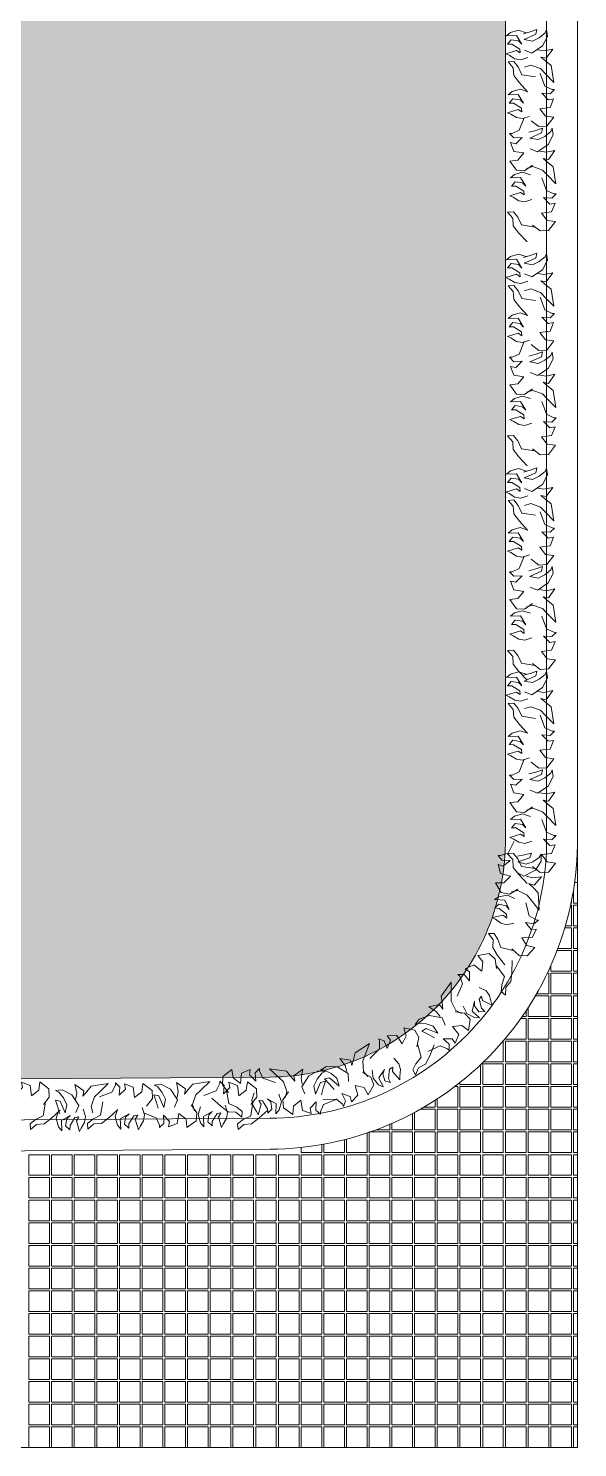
# Model space of a CAD drawing. Header units: millimetres. Extents: x -225363 to 347188, y -782467 to 813415.
# Drawn here: x 39327 to 41989, y 5775 to 12655 of the extents above; entities that cross this region are included whole.
import ezdxf

# ---------------------------------------------------------------- set-up
doc = ezdxf.new("R2010")
doc.units = ezdxf.units.MM
doc.layers.add('Xref SCN', color=8, linetype='Continuous', lineweight=0)

# ---------------------------------------------------------------- blocks, each defined once
blk = doc.blocks.new('tre')
at = {"layer": 'Xref SCN', "ltscale": 100}
for points in [[(220, 3680), (-60, 3640), (-140, 3480), (-230, 3370), (-350, 3380), (-240, 3500), (-230, 3660), (-110, 3810), (60, 3990)], [(350, 2660), (450, 2920), (600, 2990), (650, 2990), (560, 3080), (390, 3070), (520, 3200), (630, 3180), (560, 3360), (350, 3390), (470, 3540), (640, 3560), (500, 3750), (330, 3760), (170, 3640)], [(150, 3110), (0, 3160), (-120, 3140), (-240, 3070), (-310, 3040), (-90, 2970), (-10, 3020), (-20, 2940), (-190, 2840), (-280, 2840), (-200, 2750), (-50, 2770), (20, 2840), (-90, 2660), (-300, 2670), (-220, 2600), (-50, 2550), (110, 2600)], [(300, 2110), (430, 2130), (610, 2090), (480, 2280), (370, 2260), (470, 2340), (580, 2430), (640, 2780), (460, 2600), (360, 2500), (160, 2430), (30, 2470)], [(-30, 1420), (-130, 1680), (-280, 1750), (-330, 1750), (-240, 1840), (-70, 1830), (-200, 1960), (-310, 1940), (-240, 2120), (-30, 2150), (-150, 2300), (-320, 2320), (-180, 2510), (-10, 2520), (150, 2400)], [(70, 1720), (210, 1680), (350, 1630), (330, 1730), (90, 1840), (260, 1870), (400, 1800), (520, 1700), (550, 1630), (570, 1770), (470, 1970), (250, 2120), (100, 2060)], [(290, 500), (390, 760), (540, 830), (590, 830), (500, 920), (330, 910), (460, 1040), (570, 1020), (500, 1200), (290, 1230), (410, 1380), (580, 1400), (440, 1590), (270, 1600), (110, 1480)], [(80, 1390), (-70, 1440), (-190, 1420), (-310, 1350), (-380, 1320), (-160, 1250), (-80, 1300), (-90, 1220), (-260, 1120), (-350, 1120), (-270, 1030), (-120, 1050), (-50, 1120), (-160, 940), (-370, 950), (-290, 880), (-120, 830), (40, 880)], [(190, 570), (-90, 530), (-170, 370), (-260, 260), (-380, 270), (-270, 390), (-260, 550), (-140, 700), (30, 880)], [(230, 10), (360, 30), (540, -10), (410, 180), (300, 160), (400, 240), (510, 330), (570, 680), (390, 500), (290, 400), (90, 330), (-40, 370)], [(30, 170), (-120, 220), (-240, 200), (-360, 130), (-430, 100), (-210, 30), (-130, 80), (-140, 0), (-310, -100), (-400, -100), (-320, -190), (-170, -170), (-100, -100), (-210, -280), (-420, -270), (-340, -340), (-170, -390), (-10, -340)], [(-70, -320), (70, -360), (210, -410), (190, -310), (-50, -200), (120, -170), (260, -240), (380, -340), (410, -410), (430, -270), (330, -70), (110, 80), (-40, 20)]]:
    blk.add_lwpolyline(points, dxfattribs=at)
blk = doc.blocks.new('A$Cf999fc33')
at = {"layer": 'Xref SCN', "ltscale": 100}
for points in [[(73.8, 192), (72.9, 226.1), (69.8, 260.7), (91.3, 250.4), (102.2, 189.5), (118.9, 226.3), (111.2, 262.2), (95.5, 295.2), (81.4, 306.1), (114.3, 302.5), (153.8, 268.1), (175, 209.5), (152.7, 179)], [(175.7, 221.4), (187.8, 249.7), (189.2, 292.9), (224.7, 252.3), (213.8, 228.5), (237.7, 246.5), (264.5, 266.2), (347.4, 259.4), (296.1, 229.1), (267.6, 212.3), (240.1, 171), (241.5, 139.2)], [(303.3, 200.7), (368.1, 208.2), (392.7, 238.1), (395.6, 249.5), (410.7, 223.8), (398.6, 185.8), (435.6, 207.7), (437.5, 233.8), (474.2, 207.5), (468.8, 158.1), (509.8, 176.6), (524.2, 214), (559.1, 171.1), (551.5, 132), (515, 102.7)], [(0, 186.8), (53.1, 149), (60.2, 110.9), (57.3, 99.6), (83, 114.7), (90.6, 153.9), (112.5, 116.8), (101.6, 93), (146.5, 98.4), (165.5, 144.3), (192.5, 108.3), (187.1, 68.6), (238.4, 89.3), (250.5, 127.2), (232.7, 170.5)], [(393.6, 129.1), (396.2, 92.2), (384.7, 66.1), (361.8, 43), (350.9, 28.9), (347.9, 82.9), (363.9, 98.1), (345.2, 100.5), (312.6, 67.8), (307.4, 47.4), (291.6, 70.7), (304.9, 103.6), (324.8, 115.4), (277.6, 100.9), (267.6, 52.7), (256.4, 75), (255, 116.4), (275.7, 149.8)], [(526.9, 111.7), (501.6, 50.6), (460.6, 41.8), (430.4, 27.8), (425.7, 0), (459.3, 17.9), (496.2, 10.9), (537.2, 29.3), (587.9, 57.4)]]:
    blk.add_lwpolyline(points, dxfattribs=at)
blk = doc.blocks.new('A$C997e597b')
at = {"layer": 'Xref SCN', "ltscale": 3}
for points in [[(38300.7, 2640), (38280.7, 2640), (38280.7, 2702)], [(38286.5, 2740), (38300.7, 2740)], [(38267, 2630), (38270.7, 2630), (38270.7, 2530), (38241.8, 2530)], [(38270.7, 2647.6), (38270.7, 2640), (38269.1, 2640)], [(38300.7, 2530), (38280.7, 2530), (38280.7, 2630), (38300.7, 2630)], [(38238.9, 2520), (38270.7, 2520), (38270.7, 2420), (38205.4, 2420)], [(38300.7, 2420), (38280.7, 2420), (38280.7, 2520), (38300.7, 2520)], [(38201.6, 2410), (38270.7, 2410), (38270.7, 2310), (38170.7, 2310), (38170.7, 2335.4)], [(38300.7, 2310), (38280.7, 2310), (38280.7, 2410), (38300.7, 2410)], [(38154.4, 2300), (38160.7, 2300), (38160.7, 2200), (38101.9, 2200)], [(38160.7, 2313.4), (38160.7, 2310), (38159.1, 2310)], [(38300.7, 2200), (38280.7, 2200), (38280.7, 2300), (38300.7, 2300)], [(38096.2, 2190), (38160.7, 2190), (38160.7, 2090), (38060.7, 2090), (38060.7, 2132.3)], [(38300.7, 2090), (38280.7, 2090), (38280.7, 2190), (38300.7, 2190)], [(38025.3, 2080), (38050.7, 2080), (38050.7, 1980), (37950.7, 1980), (37950.7, 1983.1)], [(38050.7, 2117), (38050.7, 2090), (38032.3, 2090)], [(38300.7, 1980), (38280.7, 1980), (38280.7, 2080), (38300.7, 2080)], [(37939.6, 1970), (37940.7, 1970), (37940.7, 1870), (37845.6, 1870)], [(38300.7, 1870), (38280.7, 1870), (38280.7, 1970), (38300.7, 1970)], [(38300.7, 1760), (38280.7, 1760), (38280.7, 1860), (38300.7, 1860)], [(37830.7, 1855.8), (37830.7, 1760), (37730.7, 1760), (37730.7, 1769.3)], [(37705.7, 1750), (37720.7, 1750), (37720.7, 1650), (37620.7, 1650), (37620.7, 1690.2)], [(37720.7, 1761.5), (37720.7, 1760), (37718.8, 1760)], [(38300.7, 1650), (38280.7, 1650), (38280.7, 1750), (38300.7, 1750)], [(37610.7, 1683.7), (37610.7, 1650), (37555.6, 1650)], [(37500.7, 1619.6), (37500.7, 1540), (37400.7, 1540), (37400.7, 1571.5)], [(37538.1, 1640), (37610.7, 1640), (37610.7, 1540), (37510.7, 1540), (37510.7, 1624.9)], [(38300.7, 1540), (38280.7, 1540), (38280.7, 1640), (38300.7, 1640)], [(37280.7, 1525.1), (37280.7, 1430), (37180.7, 1430), (37180.7, 1495.2)], [(37390.7, 1567.1), (37390.7, 1540), (37322.8, 1540)], [(38300.7, 1430), (38280.7, 1430), (38280.7, 1530), (38300.7, 1530)], [(37060.7, 1468.9), (37060.7, 1430), (36960.7, 1430), (36960.7, 1454.8)], [(37170.7, 1492.6), (37170.7, 1430), (37070.7, 1430), (37070.7, 1470.7)], [(38300.7, 1320), (38280.7, 1320), (38280.7, 1420), (38300.7, 1420)], [(38300.7, 1210), (38280.7, 1210), (38280.7, 1310), (38300.7, 1310)], [(38300.7, 1100), (38280.7, 1100), (38280.7, 1200), (38300.7, 1200)], [(38300.7, 990), (38280.7, 990), (38280.7, 1090), (38300.7, 1090)], [(38300.7, 880), (38280.7, 880), (38280.7, 980), (38300.7, 980)], [(38300.7, 770), (38280.7, 770), (38280.7, 870), (38300.7, 870)], [(38300.7, 660), (38280.7, 660), (38280.7, 760), (38300.7, 760)], [(38300.7, 550), (38280.7, 550), (38280.7, 650), (38300.7, 650)], [(38300.7, 440), (38280.7, 440), (38280.7, 540), (38300.7, 540)], [(38300.7, 330), (38280.7, 330), (38280.7, 430), (38300.7, 430)], [(38300.7, 220), (38280.7, 220), (38280.7, 320), (38300.7, 320)], [(38300.7, 110), (38280.7, 110), (38280.7, 210), (38300.7, 210)], [(38300.7, 0), (38280.7, 0), (38280.7, 100), (38300.7, 100)]]:
    blk.add_lwpolyline(points, dxfattribs=at)
for points in [[(38170.7, 2300), (38270.7, 2300), (38270.7, 2200), (38170.7, 2200)], [(38170.7, 2190), (38270.7, 2190), (38270.7, 2090), (38170.7, 2090)], [(38060.7, 2080), (38160.7, 2080), (38160.7, 1980), (38060.7, 1980)], [(38170.7, 2080), (38270.7, 2080), (38270.7, 1980), (38170.7, 1980)], [(37950.7, 1970), (38050.7, 1970), (38050.7, 1870), (37950.7, 1870)], [(38060.7, 1970), (38160.7, 1970), (38160.7, 1870), (38060.7, 1870)], [(38170.7, 1970), (38270.7, 1970), (38270.7, 1870), (38170.7, 1870)], [(37840.7, 1860), (37940.7, 1860), (37940.7, 1760), (37840.7, 1760)], [(37950.7, 1860), (38050.7, 1860), (38050.7, 1760), (37950.7, 1760)], [(38060.7, 1860), (38160.7, 1860), (38160.7, 1760), (38060.7, 1760)], [(38170.7, 1860), (38270.7, 1860), (38270.7, 1760), (38170.7, 1760)], [(37730.7, 1750), (37830.7, 1750), (37830.7, 1650), (37730.7, 1650)], [(37840.7, 1750), (37940.7, 1750), (37940.7, 1650), (37840.7, 1650)], [(37950.7, 1750), (38050.7, 1750), (38050.7, 1650), (37950.7, 1650)], [(38060.7, 1750), (38160.7, 1750), (38160.7, 1650), (38060.7, 1650)], [(38170.7, 1750), (38270.7, 1750), (38270.7, 1650), (38170.7, 1650)], [(37620.7, 1640), (37720.7, 1640), (37720.7, 1540), (37620.7, 1540)], [(37730.7, 1640), (37830.7, 1640), (37830.7, 1540), (37730.7, 1540)], [(37840.7, 1640), (37940.7, 1640), (37940.7, 1540), (37840.7, 1540)], [(37950.7, 1640), (38050.7, 1640), (38050.7, 1540), (37950.7, 1540)], [(38060.7, 1640), (38160.7, 1640), (38160.7, 1540), (38060.7, 1540)], [(38170.7, 1640), (38270.7, 1640), (38270.7, 1540), (38170.7, 1540)], [(37290.7, 1530), (37390.7, 1530), (37390.7, 1430), (37290.7, 1430)], [(37400.7, 1530), (37500.7, 1530), (37500.7, 1430), (37400.7, 1430)], [(37510.7, 1530), (37610.7, 1530), (37610.7, 1430), (37510.7, 1430)], [(37620.7, 1530), (37720.7, 1530), (37720.7, 1430), (37620.7, 1430)], [(37730.7, 1530), (37830.7, 1530), (37830.7, 1430), (37730.7, 1430)], [(37840.7, 1530), (37940.7, 1530), (37940.7, 1430), (37840.7, 1430)], [(37950.7, 1530), (38050.7, 1530), (38050.7, 1430), (37950.7, 1430)], [(38060.7, 1530), (38160.7, 1530), (38160.7, 1430), (38060.7, 1430)], [(38170.7, 1530), (38270.7, 1530), (38270.7, 1430), (38170.7, 1430)], [(35640.7, 1420), (35740.7, 1420), (35740.7, 1320), (35640.7, 1320)], [(35750.7, 1420), (35850.7, 1420), (35850.7, 1320), (35750.7, 1320)], [(35860.7, 1420), (35960.7, 1420), (35960.7, 1320), (35860.7, 1320)], [(35970.7, 1420), (36070.7, 1420), (36070.7, 1320), (35970.7, 1320)], [(36080.7, 1420), (36180.7, 1420), (36180.7, 1320), (36080.7, 1320)], [(36190.7, 1420), (36290.7, 1420), (36290.7, 1320), (36190.7, 1320)], [(36300.7, 1420), (36400.7, 1420), (36400.7, 1320), (36300.7, 1320)], [(36410.7, 1420), (36510.7, 1420), (36510.7, 1320), (36410.7, 1320)], [(36520.7, 1420), (36620.7, 1420), (36620.7, 1320), (36520.7, 1320)], [(36630.7, 1420), (36730.7, 1420), (36730.7, 1320), (36630.7, 1320)], [(36740.7, 1420), (36840.7, 1420), (36840.7, 1320), (36740.7, 1320)], [(36850.7, 1420), (36950.7, 1420), (36950.7, 1320), (36850.7, 1320)], [(36960.7, 1420), (37060.7, 1420), (37060.7, 1320), (36960.7, 1320)], [(37070.7, 1420), (37170.7, 1420), (37170.7, 1320), (37070.7, 1320)], [(37180.7, 1420), (37280.7, 1420), (37280.7, 1320), (37180.7, 1320)], [(37290.7, 1420), (37390.7, 1420), (37390.7, 1320), (37290.7, 1320)], [(37400.7, 1420), (37500.7, 1420), (37500.7, 1320), (37400.7, 1320)], [(37510.7, 1420), (37610.7, 1420), (37610.7, 1320), (37510.7, 1320)], [(37620.7, 1420), (37720.7, 1420), (37720.7, 1320), (37620.7, 1320)], [(37730.7, 1420), (37830.7, 1420), (37830.7, 1320), (37730.7, 1320)], [(37840.7, 1420), (37940.7, 1420), (37940.7, 1320), (37840.7, 1320)], [(37950.7, 1420), (38050.7, 1420), (38050.7, 1320), (37950.7, 1320)], [(38060.7, 1420), (38160.7, 1420), (38160.7, 1320), (38060.7, 1320)], [(38170.7, 1420), (38270.7, 1420), (38270.7, 1320), (38170.7, 1320)], [(35640.7, 1310), (35740.7, 1310), (35740.7, 1210), (35640.7, 1210)], [(35750.7, 1310), (35850.7, 1310), (35850.7, 1210), (35750.7, 1210)], [(35860.7, 1310), (35960.7, 1310), (35960.7, 1210), (35860.7, 1210)], [(35970.7, 1310), (36070.7, 1310), (36070.7, 1210), (35970.7, 1210)], [(36080.7, 1310), (36180.7, 1310), (36180.7, 1210), (36080.7, 1210)], [(36190.7, 1310), (36290.7, 1310), (36290.7, 1210), (36190.7, 1210)], [(36300.7, 1310), (36400.7, 1310), (36400.7, 1210), (36300.7, 1210)], [(36410.7, 1310), (36510.7, 1310), (36510.7, 1210), (36410.7, 1210)], [(36520.7, 1310), (36620.7, 1310), (36620.7, 1210), (36520.7, 1210)], [(36630.7, 1310), (36730.7, 1310), (36730.7, 1210), (36630.7, 1210)], [(36740.7, 1310), (36840.7, 1310), (36840.7, 1210), (36740.7, 1210)], [(36850.7, 1310), (36950.7, 1310), (36950.7, 1210), (36850.7, 1210)], [(36960.7, 1310), (37060.7, 1310), (37060.7, 1210), (36960.7, 1210)], [(37070.7, 1310), (37170.7, 1310), (37170.7, 1210), (37070.7, 1210)], [(37180.7, 1310), (37280.7, 1310), (37280.7, 1210), (37180.7, 1210)], [(37290.7, 1310), (37390.7, 1310), (37390.7, 1210), (37290.7, 1210)], [(37400.7, 1310), (37500.7, 1310), (37500.7, 1210), (37400.7, 1210)], [(37510.7, 1310), (37610.7, 1310), (37610.7, 1210), (37510.7, 1210)], [(37620.7, 1310), (37720.7, 1310), (37720.7, 1210), (37620.7, 1210)], [(37730.7, 1310), (37830.7, 1310), (37830.7, 1210), (37730.7, 1210)], [(37840.7, 1310), (37940.7, 1310), (37940.7, 1210), (37840.7, 1210)], [(37950.7, 1310), (38050.7, 1310), (38050.7, 1210), (37950.7, 1210)], [(38060.7, 1310), (38160.7, 1310), (38160.7, 1210), (38060.7, 1210)], [(38170.7, 1310), (38270.7, 1310), (38270.7, 1210), (38170.7, 1210)], [(35640.7, 1200), (35740.7, 1200), (35740.7, 1100), (35640.7, 1100)], [(35750.7, 1200), (35850.7, 1200), (35850.7, 1100), (35750.7, 1100)], [(35860.7, 1200), (35960.7, 1200), (35960.7, 1100), (35860.7, 1100)], [(35970.7, 1200), (36070.7, 1200), (36070.7, 1100), (35970.7, 1100)], [(36080.7, 1200), (36180.7, 1200), (36180.7, 1100), (36080.7, 1100)], [(36190.7, 1200), (36290.7, 1200), (36290.7, 1100), (36190.7, 1100)], [(36300.7, 1200), (36400.7, 1200), (36400.7, 1100), (36300.7, 1100)], [(36410.7, 1200), (36510.7, 1200), (36510.7, 1100), (36410.7, 1100)], [(36520.7, 1200), (36620.7, 1200), (36620.7, 1100), (36520.7, 1100)], [(36630.7, 1200), (36730.7, 1200), (36730.7, 1100), (36630.7, 1100)], [(36740.7, 1200), (36840.7, 1200), (36840.7, 1100), (36740.7, 1100)], [(36850.7, 1200), (36950.7, 1200), (36950.7, 1100), (36850.7, 1100)], [(36960.7, 1200), (37060.7, 1200), (37060.7, 1100), (36960.7, 1100)], [(37070.7, 1200), (37170.7, 1200), (37170.7, 1100), (37070.7, 1100)], [(37180.7, 1200), (37280.7, 1200), (37280.7, 1100), (37180.7, 1100)], [(37290.7, 1200), (37390.7, 1200), (37390.7, 1100), (37290.7, 1100)], [(37400.7, 1200), (37500.7, 1200), (37500.7, 1100), (37400.7, 1100)], [(37510.7, 1200), (37610.7, 1200), (37610.7, 1100), (37510.7, 1100)], [(37620.7, 1200), (37720.7, 1200), (37720.7, 1100), (37620.7, 1100)], [(37730.7, 1200), (37830.7, 1200), (37830.7, 1100), (37730.7, 1100)], [(37840.7, 1200), (37940.7, 1200), (37940.7, 1100), (37840.7, 1100)], [(37950.7, 1200), (38050.7, 1200), (38050.7, 1100), (37950.7, 1100)], [(38060.7, 1200), (38160.7, 1200), (38160.7, 1100), (38060.7, 1100)], [(38170.7, 1200), (38270.7, 1200), (38270.7, 1100), (38170.7, 1100)], [(35640.7, 1090), (35740.7, 1090), (35740.7, 990), (35640.7, 990)], [(35750.7, 1090), (35850.7, 1090), (35850.7, 990), (35750.7, 990)], [(35860.7, 1090), (35960.7, 1090), (35960.7, 990), (35860.7, 990)], [(35970.7, 1090), (36070.7, 1090), (36070.7, 990), (35970.7, 990)], [(36080.7, 1090), (36180.7, 1090), (36180.7, 990), (36080.7, 990)], [(36190.7, 1090), (36290.7, 1090), (36290.7, 990), (36190.7, 990)], [(36300.7, 1090), (36400.7, 1090), (36400.7, 990), (36300.7, 990)], [(36410.7, 1090), (36510.7, 1090), (36510.7, 990), (36410.7, 990)], [(36520.7, 1090), (36620.7, 1090), (36620.7, 990), (36520.7, 990)], [(36630.7, 1090), (36730.7, 1090), (36730.7, 990), (36630.7, 990)], [(36740.7, 1090), (36840.7, 1090), (36840.7, 990), (36740.7, 990)], [(36850.7, 1090), (36950.7, 1090), (36950.7, 990), (36850.7, 990)], [(36960.7, 1090), (37060.7, 1090), (37060.7, 990), (36960.7, 990)], [(37070.7, 1090), (37170.7, 1090), (37170.7, 990), (37070.7, 990)], [(37180.7, 1090), (37280.7, 1090), (37280.7, 990), (37180.7, 990)], [(37290.7, 1090), (37390.7, 1090), (37390.7, 990), (37290.7, 990)], [(37400.7, 1090), (37500.7, 1090), (37500.7, 990), (37400.7, 990)], [(37510.7, 1090), (37610.7, 1090), (37610.7, 990), (37510.7, 990)], [(37620.7, 1090), (37720.7, 1090), (37720.7, 990), (37620.7, 990)], [(37730.7, 1090), (37830.7, 1090), (37830.7, 990), (37730.7, 990)], [(37840.7, 1090), (37940.7, 1090), (37940.7, 990), (37840.7, 990)], [(37950.7, 1090), (38050.7, 1090), (38050.7, 990), (37950.7, 990)], [(38060.7, 1090), (38160.7, 1090), (38160.7, 990), (38060.7, 990)], [(38170.7, 1090), (38270.7, 1090), (38270.7, 990), (38170.7, 990)], [(35640.7, 980), (35740.7, 980), (35740.7, 880), (35640.7, 880)], [(35750.7, 980), (35850.7, 980), (35850.7, 880), (35750.7, 880)], [(35860.7, 980), (35960.7, 980), (35960.7, 880), (35860.7, 880)], [(35970.7, 980), (36070.7, 980), (36070.7, 880), (35970.7, 880)], [(36080.7, 980), (36180.7, 980), (36180.7, 880), (36080.7, 880)], [(36190.7, 980), (36290.7, 980), (36290.7, 880), (36190.7, 880)], [(36300.7, 980), (36400.7, 980), (36400.7, 880), (36300.7, 880)], [(36410.7, 980), (36510.7, 980), (36510.7, 880), (36410.7, 880)], [(36520.7, 980), (36620.7, 980), (36620.7, 880), (36520.7, 880)], [(36630.7, 980), (36730.7, 980), (36730.7, 880), (36630.7, 880)], [(36740.7, 980), (36840.7, 980), (36840.7, 880), (36740.7, 880)], [(36850.7, 980), (36950.7, 980), (36950.7, 880), (36850.7, 880)], [(36960.7, 980), (37060.7, 980), (37060.7, 880), (36960.7, 880)], [(37070.7, 980), (37170.7, 980), (37170.7, 880), (37070.7, 880)], [(37180.7, 980), (37280.7, 980), (37280.7, 880), (37180.7, 880)], [(37290.7, 980), (37390.7, 980), (37390.7, 880), (37290.7, 880)], [(37400.7, 980), (37500.7, 980), (37500.7, 880), (37400.7, 880)], [(37510.7, 980), (37610.7, 980), (37610.7, 880), (37510.7, 880)], [(37620.7, 980), (37720.7, 980), (37720.7, 880), (37620.7, 880)], [(37730.7, 980), (37830.7, 980), (37830.7, 880), (37730.7, 880)], [(37840.7, 980), (37940.7, 980), (37940.7, 880), (37840.7, 880)], [(37950.7, 980), (38050.7, 980), (38050.7, 880), (37950.7, 880)], [(38060.7, 980), (38160.7, 980), (38160.7, 880), (38060.7, 880)], [(38170.7, 980), (38270.7, 980), (38270.7, 880), (38170.7, 880)], [(35640.7, 870), (35740.7, 870), (35740.7, 770), (35640.7, 770)], [(35750.7, 870), (35850.7, 870), (35850.7, 770), (35750.7, 770)], [(35860.7, 870), (35960.7, 870), (35960.7, 770), (35860.7, 770)], [(35970.7, 870), (36070.7, 870), (36070.7, 770), (35970.7, 770)], [(36080.7, 870), (36180.7, 870), (36180.7, 770), (36080.7, 770)], [(36190.7, 870), (36290.7, 870), (36290.7, 770), (36190.7, 770)], [(36300.7, 870), (36400.7, 870), (36400.7, 770), (36300.7, 770)], [(36410.7, 870), (36510.7, 870), (36510.7, 770), (36410.7, 770)], [(36520.7, 870), (36620.7, 870), (36620.7, 770), (36520.7, 770)], [(36630.7, 870), (36730.7, 870), (36730.7, 770), (36630.7, 770)], [(36740.7, 870), (36840.7, 870), (36840.7, 770), (36740.7, 770)], [(36850.7, 870), (36950.7, 870), (36950.7, 770), (36850.7, 770)], [(36960.7, 870), (37060.7, 870), (37060.7, 770), (36960.7, 770)], [(37070.7, 870), (37170.7, 870), (37170.7, 770), (37070.7, 770)], [(37180.7, 870), (37280.7, 870), (37280.7, 770), (37180.7, 770)], [(37290.7, 870), (37390.7, 870), (37390.7, 770), (37290.7, 770)], [(37400.7, 870), (37500.7, 870), (37500.7, 770), (37400.7, 770)], [(37510.7, 870), (37610.7, 870), (37610.7, 770), (37510.7, 770)], [(37620.7, 870), (37720.7, 870), (37720.7, 770), (37620.7, 770)], [(37730.7, 870), (37830.7, 870), (37830.7, 770), (37730.7, 770)], [(37840.7, 870), (37940.7, 870), (37940.7, 770), (37840.7, 770)], [(37950.7, 870), (38050.7, 870), (38050.7, 770), (37950.7, 770)], [(38060.7, 870), (38160.7, 870), (38160.7, 770), (38060.7, 770)], [(38170.7, 870), (38270.7, 870), (38270.7, 770), (38170.7, 770)], [(35640.7, 760), (35740.7, 760), (35740.7, 660), (35640.7, 660)], [(35750.7, 760), (35850.7, 760), (35850.7, 660), (35750.7, 660)], [(35860.7, 760), (35960.7, 760), (35960.7, 660), (35860.7, 660)], [(35970.7, 760), (36070.7, 760), (36070.7, 660), (35970.7, 660)], [(36080.7, 760), (36180.7, 760), (36180.7, 660), (36080.7, 660)], [(36190.7, 760), (36290.7, 760), (36290.7, 660), (36190.7, 660)], [(36300.7, 760), (36400.7, 760), (36400.7, 660), (36300.7, 660)], [(36410.7, 760), (36510.7, 760), (36510.7, 660), (36410.7, 660)], [(36520.7, 760), (36620.7, 760), (36620.7, 660), (36520.7, 660)], [(36630.7, 760), (36730.7, 760), (36730.7, 660), (36630.7, 660)], [(36740.7, 760), (36840.7, 760), (36840.7, 660), (36740.7, 660)], [(36850.7, 760), (36950.7, 760), (36950.7, 660), (36850.7, 660)], [(36960.7, 760), (37060.7, 760), (37060.7, 660), (36960.7, 660)], [(37070.7, 760), (37170.7, 760), (37170.7, 660), (37070.7, 660)], [(37180.7, 760), (37280.7, 760), (37280.7, 660), (37180.7, 660)], [(37290.7, 760), (37390.7, 760), (37390.7, 660), (37290.7, 660)], [(37400.7, 760), (37500.7, 760), (37500.7, 660), (37400.7, 660)], [(37510.7, 760), (37610.7, 760), (37610.7, 660), (37510.7, 660)], [(37620.7, 760), (37720.7, 760), (37720.7, 660), (37620.7, 660)], [(37730.7, 760), (37830.7, 760), (37830.7, 660), (37730.7, 660)], [(37840.7, 760), (37940.7, 760), (37940.7, 660), (37840.7, 660)], [(37950.7, 760), (38050.7, 760), (38050.7, 660), (37950.7, 660)], [(38060.7, 760), (38160.7, 760), (38160.7, 660), (38060.7, 660)], [(38170.7, 760), (38270.7, 760), (38270.7, 660), (38170.7, 660)], [(35640.7, 650), (35740.7, 650), (35740.7, 550), (35640.7, 550)], [(35750.7, 650), (35850.7, 650), (35850.7, 550), (35750.7, 550)], [(35860.7, 650), (35960.7, 650), (35960.7, 550), (35860.7, 550)], [(35970.7, 650), (36070.7, 650), (36070.7, 550), (35970.7, 550)], [(36080.7, 650), (36180.7, 650), (36180.7, 550), (36080.7, 550)], [(36190.7, 650), (36290.7, 650), (36290.7, 550), (36190.7, 550)], [(36300.7, 650), (36400.7, 650), (36400.7, 550), (36300.7, 550)], [(36410.7, 650), (36510.7, 650), (36510.7, 550), (36410.7, 550)], [(36520.7, 650), (36620.7, 650), (36620.7, 550), (36520.7, 550)], [(36630.7, 650), (36730.7, 650), (36730.7, 550), (36630.7, 550)], [(36740.7, 650), (36840.7, 650), (36840.7, 550), (36740.7, 550)], [(36850.7, 650), (36950.7, 650), (36950.7, 550), (36850.7, 550)], [(36960.7, 650), (37060.7, 650), (37060.7, 550), (36960.7, 550)], [(37070.7, 650), (37170.7, 650), (37170.7, 550), (37070.7, 550)], [(37180.7, 650), (37280.7, 650), (37280.7, 550), (37180.7, 550)], [(37290.7, 650), (37390.7, 650), (37390.7, 550), (37290.7, 550)], [(37400.7, 650), (37500.7, 650), (37500.7, 550), (37400.7, 550)], [(37510.7, 650), (37610.7, 650), (37610.7, 550), (37510.7, 550)], [(37620.7, 650), (37720.7, 650), (37720.7, 550), (37620.7, 550)], [(37730.7, 650), (37830.7, 650), (37830.7, 550), (37730.7, 550)], [(37840.7, 650), (37940.7, 650), (37940.7, 550), (37840.7, 550)], [(37950.7, 650), (38050.7, 650), (38050.7, 550), (37950.7, 550)], [(38060.7, 650), (38160.7, 650), (38160.7, 550), (38060.7, 550)], [(38170.7, 650), (38270.7, 650), (38270.7, 550), (38170.7, 550)], [(35640.7, 540), (35740.7, 540), (35740.7, 440), (35640.7, 440)], [(35750.7, 540), (35850.7, 540), (35850.7, 440), (35750.7, 440)], [(35860.7, 540), (35960.7, 540), (35960.7, 440), (35860.7, 440)], [(35970.7, 540), (36070.7, 540), (36070.7, 440), (35970.7, 440)], [(36080.7, 540), (36180.7, 540), (36180.7, 440), (36080.7, 440)], [(36190.7, 540), (36290.7, 540), (36290.7, 440), (36190.7, 440)], [(36300.7, 540), (36400.7, 540), (36400.7, 440), (36300.7, 440)], [(36410.7, 540), (36510.7, 540), (36510.7, 440), (36410.7, 440)], [(36520.7, 540), (36620.7, 540), (36620.7, 440), (36520.7, 440)], [(36630.7, 540), (36730.7, 540), (36730.7, 440), (36630.7, 440)], [(36740.7, 540), (36840.7, 540), (36840.7, 440), (36740.7, 440)], [(36850.7, 540), (36950.7, 540), (36950.7, 440), (36850.7, 440)], [(36960.7, 540), (37060.7, 540), (37060.7, 440), (36960.7, 440)], [(37070.7, 540), (37170.7, 540), (37170.7, 440), (37070.7, 440)], [(37180.7, 540), (37280.7, 540), (37280.7, 440), (37180.7, 440)], [(37290.7, 540), (37390.7, 540), (37390.7, 440), (37290.7, 440)], [(37400.7, 540), (37500.7, 540), (37500.7, 440), (37400.7, 440)], [(37510.7, 540), (37610.7, 540), (37610.7, 440), (37510.7, 440)], [(37620.7, 540), (37720.7, 540), (37720.7, 440), (37620.7, 440)], [(37730.7, 540), (37830.7, 540), (37830.7, 440), (37730.7, 440)], [(37840.7, 540), (37940.7, 540), (37940.7, 440), (37840.7, 440)], [(37950.7, 540), (38050.7, 540), (38050.7, 440), (37950.7, 440)], [(38060.7, 540), (38160.7, 540), (38160.7, 440), (38060.7, 440)], [(38170.7, 540), (38270.7, 540), (38270.7, 440), (38170.7, 440)], [(35640.7, 430), (35740.7, 430), (35740.7, 330), (35640.7, 330)], [(35750.7, 430), (35850.7, 430), (35850.7, 330), (35750.7, 330)], [(35860.7, 430), (35960.7, 430), (35960.7, 330), (35860.7, 330)], [(35970.7, 430), (36070.7, 430), (36070.7, 330), (35970.7, 330)], [(36080.7, 430), (36180.7, 430), (36180.7, 330), (36080.7, 330)], [(36190.7, 430), (36290.7, 430), (36290.7, 330), (36190.7, 330)], [(36300.7, 430), (36400.7, 430), (36400.7, 330), (36300.7, 330)], [(36410.7, 430), (36510.7, 430), (36510.7, 330), (36410.7, 330)], [(36520.7, 430), (36620.7, 430), (36620.7, 330), (36520.7, 330)], [(36630.7, 430), (36730.7, 430), (36730.7, 330), (36630.7, 330)], [(36740.7, 430), (36840.7, 430), (36840.7, 330), (36740.7, 330)], [(36850.7, 430), (36950.7, 430), (36950.7, 330), (36850.7, 330)], [(36960.7, 430), (37060.7, 430), (37060.7, 330), (36960.7, 330)], [(37070.7, 430), (37170.7, 430), (37170.7, 330), (37070.7, 330)], [(37180.7, 430), (37280.7, 430), (37280.7, 330), (37180.7, 330)], [(37290.7, 430), (37390.7, 430), (37390.7, 330), (37290.7, 330)], [(37400.7, 430), (37500.7, 430), (37500.7, 330), (37400.7, 330)], [(37510.7, 430), (37610.7, 430), (37610.7, 330), (37510.7, 330)], [(37620.7, 430), (37720.7, 430), (37720.7, 330), (37620.7, 330)], [(37730.7, 430), (37830.7, 430), (37830.7, 330), (37730.7, 330)], [(37840.7, 430), (37940.7, 430), (37940.7, 330), (37840.7, 330)], [(37950.7, 430), (38050.7, 430), (38050.7, 330), (37950.7, 330)], [(38060.7, 430), (38160.7, 430), (38160.7, 330), (38060.7, 330)], [(38170.7, 430), (38270.7, 430), (38270.7, 330), (38170.7, 330)], [(35640.7, 320), (35740.7, 320), (35740.7, 220), (35640.7, 220)], [(35750.7, 320), (35850.7, 320), (35850.7, 220), (35750.7, 220)], [(35860.7, 320), (35960.7, 320), (35960.7, 220), (35860.7, 220)], [(35970.7, 320), (36070.7, 320), (36070.7, 220), (35970.7, 220)], [(36080.7, 320), (36180.7, 320), (36180.7, 220), (36080.7, 220)], [(36190.7, 320), (36290.7, 320), (36290.7, 220), (36190.7, 220)], [(36300.7, 320), (36400.7, 320), (36400.7, 220), (36300.7, 220)], [(36410.7, 320), (36510.7, 320), (36510.7, 220), (36410.7, 220)], [(36520.7, 320), (36620.7, 320), (36620.7, 220), (36520.7, 220)], [(36630.7, 320), (36730.7, 320), (36730.7, 220), (36630.7, 220)], [(36740.7, 320), (36840.7, 320), (36840.7, 220), (36740.7, 220)], [(36850.7, 320), (36950.7, 320), (36950.7, 220), (36850.7, 220)], [(36960.7, 320), (37060.7, 320), (37060.7, 220), (36960.7, 220)], [(37070.7, 320), (37170.7, 320), (37170.7, 220), (37070.7, 220)], [(37180.7, 320), (37280.7, 320), (37280.7, 220), (37180.7, 220)], [(37290.7, 320), (37390.7, 320), (37390.7, 220), (37290.7, 220)], [(37400.7, 320), (37500.7, 320), (37500.7, 220), (37400.7, 220)], [(37510.7, 320), (37610.7, 320), (37610.7, 220), (37510.7, 220)], [(37620.7, 320), (37720.7, 320), (37720.7, 220), (37620.7, 220)], [(37730.7, 320), (37830.7, 320), (37830.7, 220), (37730.7, 220)], [(37840.7, 320), (37940.7, 320), (37940.7, 220), (37840.7, 220)], [(37950.7, 320), (38050.7, 320), (38050.7, 220), (37950.7, 220)], [(38060.7, 320), (38160.7, 320), (38160.7, 220), (38060.7, 220)], [(38170.7, 320), (38270.7, 320), (38270.7, 220), (38170.7, 220)], [(35640.7, 210), (35740.7, 210), (35740.7, 110), (35640.7, 110)], [(35750.7, 210), (35850.7, 210), (35850.7, 110), (35750.7, 110)], [(35860.7, 210), (35960.7, 210), (35960.7, 110), (35860.7, 110)], [(35970.7, 210), (36070.7, 210), (36070.7, 110), (35970.7, 110)], [(36080.7, 210), (36180.7, 210), (36180.7, 110), (36080.7, 110)], [(36190.7, 210), (36290.7, 210), (36290.7, 110), (36190.7, 110)], [(36300.7, 210), (36400.7, 210), (36400.7, 110), (36300.7, 110)], [(36410.7, 210), (36510.7, 210), (36510.7, 110), (36410.7, 110)], [(36520.7, 210), (36620.7, 210), (36620.7, 110), (36520.7, 110)], [(36630.7, 210), (36730.7, 210), (36730.7, 110), (36630.7, 110)], [(36740.7, 210), (36840.7, 210), (36840.7, 110), (36740.7, 110)], [(36850.7, 210), (36950.7, 210), (36950.7, 110), (36850.7, 110)], [(36960.7, 210), (37060.7, 210), (37060.7, 110), (36960.7, 110)], [(37070.7, 210), (37170.7, 210), (37170.7, 110), (37070.7, 110)], [(37180.7, 210), (37280.7, 210), (37280.7, 110), (37180.7, 110)], [(37290.7, 210), (37390.7, 210), (37390.7, 110), (37290.7, 110)], [(37400.7, 210), (37500.7, 210), (37500.7, 110), (37400.7, 110)], [(37510.7, 210), (37610.7, 210), (37610.7, 110), (37510.7, 110)], [(37620.7, 210), (37720.7, 210), (37720.7, 110), (37620.7, 110)], [(37730.7, 210), (37830.7, 210), (37830.7, 110), (37730.7, 110)], [(37840.7, 210), (37940.7, 210), (37940.7, 110), (37840.7, 110)], [(37950.7, 210), (38050.7, 210), (38050.7, 110), (37950.7, 110)], [(38060.7, 210), (38160.7, 210), (38160.7, 110), (38060.7, 110)], [(38170.7, 210), (38270.7, 210), (38270.7, 110), (38170.7, 110)], [(35640.7, 100), (35740.7, 100), (35740.7, 0), (35640.7, 0)], [(35750.7, 100), (35850.7, 100), (35850.7, 0), (35750.7, 0)], [(35860.7, 100), (35960.7, 100), (35960.7, 0), (35860.7, 0)], [(35970.7, 100), (36070.7, 100), (36070.7, 0), (35970.7, 0)], [(36080.7, 100), (36180.7, 100), (36180.7, 0), (36080.7, 0)], [(36190.7, 100), (36290.7, 100), (36290.7, 0), (36190.7, 0)], [(36300.7, 100), (36400.7, 100), (36400.7, 0), (36300.7, 0)], [(36410.7, 100), (36510.7, 100), (36510.7, 0), (36410.7, 0)], [(36520.7, 100), (36620.7, 100), (36620.7, 0), (36520.7, 0)], [(36630.7, 100), (36730.7, 100), (36730.7, 0), (36630.7, 0)], [(36740.7, 100), (36840.7, 100), (36840.7, 0), (36740.7, 0)], [(36850.7, 100), (36950.7, 100), (36950.7, 0), (36850.7, 0)], [(36960.7, 100), (37060.7, 100), (37060.7, 0), (36960.7, 0)], [(37070.7, 100), (37170.7, 100), (37170.7, 0), (37070.7, 0)], [(37180.7, 100), (37280.7, 100), (37280.7, 0), (37180.7, 0)], [(37290.7, 100), (37390.7, 100), (37390.7, 0), (37290.7, 0)], [(37400.7, 100), (37500.7, 100), (37500.7, 0), (37400.7, 0)], [(37510.7, 100), (37610.7, 100), (37610.7, 0), (37510.7, 0)], [(37620.7, 100), (37720.7, 100), (37720.7, 0), (37620.7, 0)], [(37730.7, 100), (37830.7, 100), (37830.7, 0), (37730.7, 0)], [(37840.7, 100), (37940.7, 100), (37940.7, 0), (37840.7, 0)], [(37950.7, 100), (38050.7, 100), (38050.7, 0), (37950.7, 0)], [(38060.7, 100), (38160.7, 100), (38160.7, 0), (38060.7, 0)], [(38170.7, 100), (38270.7, 100), (38270.7, 0), (38170.7, 0)]]:
    blk.add_lwpolyline(points, close=True, dxfattribs=at)
blk = doc.blocks.new('Xref SCN')
at = {"layer": 'Xref SCN', "ltscale": 3}
h = blk.add_hatch(dxfattribs=at)
h.set_pattern_fill('CROSS', color=256, scale=30, angle=197)
h.set_pattern_definition([(197, (-1424125.8, -442865.07), (-126.479246, -237.872866), [95.25, -285.75]), (287, (-1424185.26, -442833.45), (237.872866, -126.479246), [95.25, -285.75])])
edge = h.paths.add_edge_path()
edge.add_arc((2267.4, -6083), 1150, 110.6378, 180.38556)
edge.add_line((1117.5, -6090.7), (1124.4, -7115.5))
edge.add_arc((2274.3, -7107.7), 1150, 180.38556, 270.38556)
edge.add_line((2282.1, -8257.7), (21549.9, -8127.6))
edge.add_arc((21542.2, -6977.6), 1150, 270.38535, 360.44018)
edge.add_line((22692.1, -6968.7), (22692.2, -2095.9))
edge.add_arc((21542.2, -2104.7), 1150, 0.44039, 90.38556)
edge.add_line((21534.5, -954.8), (6081.9, -1059))
edge.add_arc((6089.6, -2209), 1150, 90.38541, 160.13317)
edge.add_arc((-23.6, -0.1), 5350, 290.6378, 340.13331, ccw=False)
edge = h.paths.add_edge_path()
edge.add_arc((21542.2, 18280.2), 1150, 0.44034, 104.36987, ccw=False)
edge.add_line((22692.2, 18289), (22692.2, 2404))
edge.add_arc((21542.2, 2395.2), 1150, -89.61444, 0.44034, ccw=False)
edge.add_line((21549.9, 1245.2), (6067.1, 1140.9))
edge.add_arc((6059.3, 2290.9), 1150, 200.63777, 270.38553, ccw=False)
edge.add_arc((-23.6, -0.1), 5350, 20.6378, 28.59529)
edge.add_arc((5234.3, 2862.4), 636.6, 160.1438, 208.30764, ccw=False)
edge.add_arc((7788.2, 2340.3), 3237.9, 44.33072, 166.81967, ccw=False)
edge.add_arc((13743.2, 8157.8), 5087.1, 224.33072, 255.06492)
edge.add_arc((13751.1, 8258.8), 5186.7, 255.26847, 275.82448)
edge.add_arc((13743.2, 8157.8), 5087.1, 276.02803, 352.80401)
edge.add_arc((13366.1, 8136.4), 5458.9, 353.52217, 372.96168)
edge.add_arc((13743.2, 8157.8), 5087.1, 13.67983, 75.72665)
edge.add_arc((16202.1, 17226.1), 4310.1, 184.54285, 253.76877, ccw=False)
edge.add_arc((12055.2, 16895.7), 150, 104.41774, 184.18014, ccw=False)
edge.add_line((12017.8, 17040.9), (21256.8, 19394.2))
at = {"layer": 'Xref SCN'}
blk.add_lwpolyline([(1738.7, -4679.2, 0.314089), (767.5, -6093), (774.4, -7117.8, 0.414214), (2284.4, -8607.7), (21552.3, -8477.5, 0.414214), (23042.1, -6967.5), (23042.2, -2094.7, 0.414214), (21532.1, -604.8), (6079.5, -709, 0.314089), (4678.9, -1699.2, -0.219386), (1738.7, -4679.2)], format="xyb", dxfattribs=at)
for points in [[(1791.6, -4819.6, 0.314089), (917.5, -6092), (924.4, -7116.8, 0.414214), (2283.4, -8457.7), (21551.2, -8327.5, 0.41432), (22892.1, -6968), (22892.2, -2095.2, 0.414107), (21533.1, -754.8), (6080.5, -859, 0.314089), (4820, -1750.2, -0.219386)], [(1862.1, -5006.8, 0.314089), (1117.5, -6090.7), (1124.4, -7115.5, 0.414214), (2282.1, -8257.7), (21549.9, -8127.6, 0.414494), (22692.1, -6968.7), (22692.2, -2095.9, 0.413933), (21534.5, -954.8), (6081.9, -1059, 0.314089), (5008, -1818.2, -0.219386)]]:
    blk.add_lwpolyline(points, format="xyb", close=True, dxfattribs=at)
for points in [[(-15257.8, -9923.8), (23042.2, -9923.8), (23042.2, -6977.6)], [(23042.2, -6977.6), (23042.2, -9923.8)]]:
    blk.add_lwpolyline(points, dxfattribs=at)
at = {"layer": 'Xref SCN', "ltscale": 3}
blk.add_blockref('A$C997e597b', (-15258.6, -9923.8), dxfattribs=at)
at = {"layer": 'Xref SCN', "xscale": -0.2340913466629827, "yscale": 0.2340913466629827, "zscale": 0.2340913466629827}
for p, rotation in [((22795, -3144.8), 179.2799666287764), ((22795, -4229.7), 179.2799666287764), ((22795, -5270), 179.2799666287764), ((22795, -6254.9), 179.2799666287764), ((19600.9, -8290.4), 269.2799666287764), ((20606.5, -8290.4), 269.2799666287764)]:
    blk.add_blockref('tre', p, dxfattribs=dict(at, rotation=rotation))
at = {"layer": 'Xref SCN', "ltscale": 100}
for p, rotation in [((22550.4, -7010), 278.036953571101), ((22477.2, -8098.1), 59.56329500832212), ((21924.9, -8383.8), 38.74804414328443)]:
    blk.add_blockref('A$Cf999fc33', p, dxfattribs=dict(at, rotation=rotation))
at = {"layer": 'Xref SCN', "ltscale": 100, "xscale": -1, "rotation": 347.0291505447877}
blk.add_blockref('A$Cf999fc33', (21829.4, -8417.7), dxfattribs=at)

msp = doc.modelspace()

# ---------------------------------------------------------------- block references
msp.add_blockref('Xref SCN', (18946.5, 15699))

doc.saveas('drawing.dxf')
